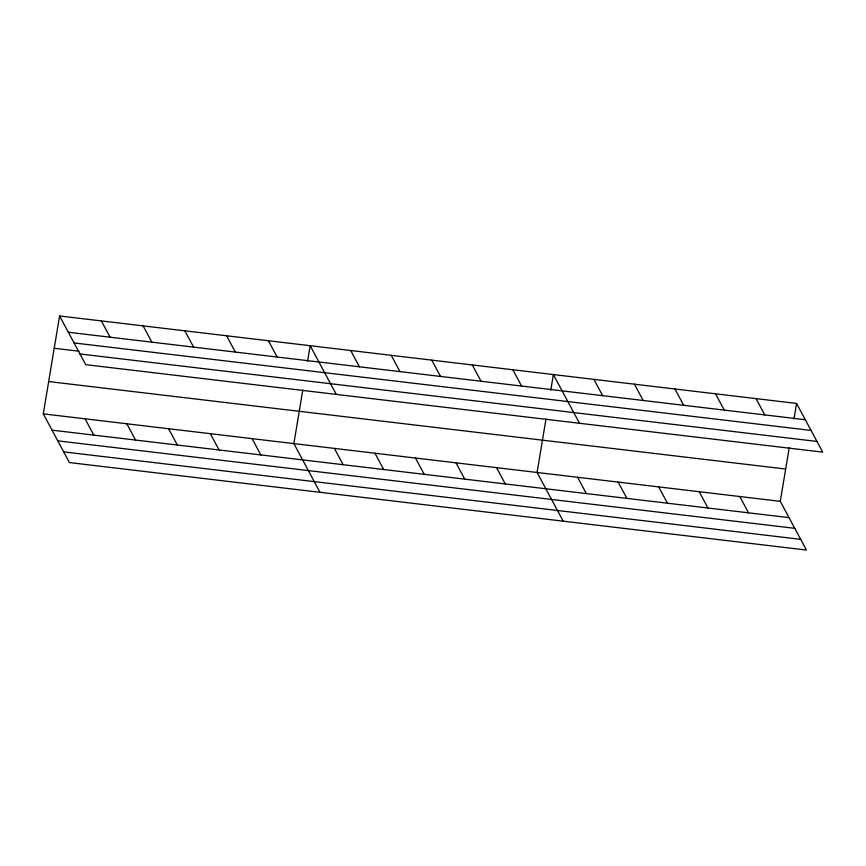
<?xml version="1.0" encoding="UTF-8"?>
<svg xmlns="http://www.w3.org/2000/svg" width="866" height="866" viewBox="0 0 866 866"><rect width="100%" height="100%" fill="white"/><g stroke="black" fill="none" stroke-linecap="round" stroke-linejoin="round"><path stroke-width="1.3" d="M789.218 447.733L780.288 501.338L806.408 550.04L69.41 462.563L43.3 413.861L59.592 315.96L796.59 403.437L822.7 452.139L85.712 364.662L59.592 315.96M302.797 389.992L293.877 443.598L319.987 492.31M307.592 361.209L310.169 345.696L336.289 394.409M546.002 418.863L537.082 472.468L563.192 521.17M550.798 390.079L553.374 374.567L579.495 423.268M794.003 418.949L796.59 403.437M68.327 332.252L805.326 419.729M74.065 342.947L811.052 430.424M54.222 348.262L79.012 351.206M79.975 353.967L816.963 441.444M48.68 381.549L785.668 469.036M43.3 413.861L780.288 501.338M52.036 430.153L789.023 517.63M57.773 440.848L794.761 528.325M63.683 451.868L800.671 539.345M756.05 398.631L764.786 414.922M715.522 393.814L724.257 410.105M739.759 496.532L748.495 512.824M674.982 389.007L683.718 405.299M699.219 491.715L707.955 508.006M634.442 384.19L643.189 400.482M658.69 486.909L667.426 503.2M593.914 379.384L602.649 395.675M618.151 482.091L626.887 498.383M577.622 477.285L586.358 493.577M512.845 369.76L521.581 386.052M472.306 364.943L481.041 381.235M496.554 467.662L505.289 483.953M431.777 360.137L440.513 376.429M456.014 462.845L464.75 479.147M391.237 355.32L399.973 371.611M415.474 458.038L424.221 474.33M350.708 350.514L359.444 366.805M374.946 453.221L383.681 469.524M334.406 448.415L343.153 464.706M268.406 340.739L277.142 357.041M226.643 335.781L235.379 352.083M252.114 438.64L260.85 454.942M184.88 330.834L193.616 347.125M210.351 433.693L219.087 449.984M143.117 325.876L151.853 342.167M168.589 428.735L177.324 445.027M101.354 320.918L110.09 337.21M126.826 423.777L135.561 440.069M85.063 418.819L93.799 435.111"/></g></svg>
